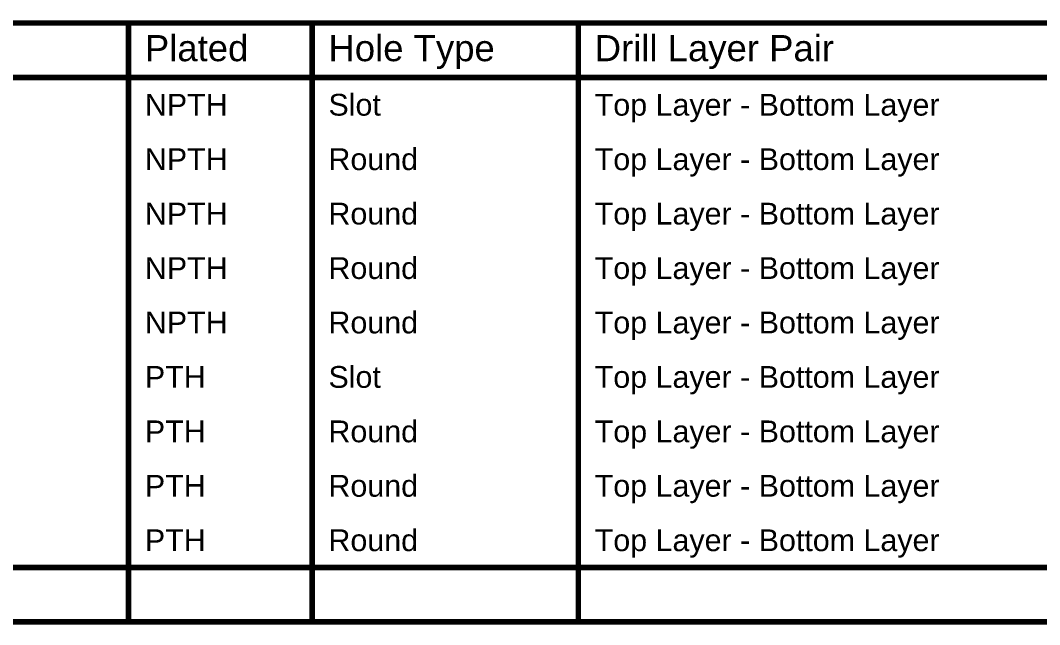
# Model space of a CAD drawing. Header units: inches. Extents: x -22 to 5433, y -13 to 5447.
# Drawn here: x 142.1 to 213.4, y 32.5 to 74.8 of the extents above; entities that cross this region are included whole.
import ezdxf

# ---------------------------------------------------------------- set-up
doc = ezdxf.new("R2010")
doc.units = ezdxf.units.IN
doc.layers.add('Drill Drawing', color=1, linetype='Continuous')
doc.styles.add('Arial', font='', dxfattribs={"height": 0.2})
doc.styles.get('Arial').set_extended_font_data('Arial')

msp = doc.modelspace()

# ---------------------------------------------------------------- linework, layer by layer
at = {"layer": 'Drill Drawing'}
for points in [[(91.199, 74.624, 0.381, 0.381, 0), (434.815, 74.624, 0.381, 0.381, 0)], [(149.628, 32.714, 0.381, 0.381, 0), (149.628, 74.624, 0.381, 0.381, 0)], [(162.478, 32.714, 0.381, 0.381, 0), (162.478, 74.624, 0.381, 0.381, 0)], [(181.116, 32.714, 0.381, 0.381, 0), (181.116, 74.624, 0.381, 0.381, 0)], [(91.199, 70.814, 0.381, 0.381, 0), (434.815, 70.814, 0.381, 0.381, 0)], [(91.199, 36.524, 0.381, 0.381, 0), (434.815, 36.524, 0.381, 0.381, 0)], [(91.199, 32.714, 0.381, 0.381, 0), (434.815, 32.714, 0.381, 0.381, 0)]]:
    msp.add_lwpolyline(points, format="xyseb", dxfattribs=at)
for points in [[(149.533, 74.624, 0.191, 0.191, 1), (149.724, 74.624, 0.191, 0.191, 1)], [(162.382, 74.624, 0.191, 0.191, 1), (162.573, 74.624, 0.191, 0.191, 1)], [(181.021, 74.624, 0.191, 0.191, 1), (181.211, 74.624, 0.191, 0.191, 1)], [(149.533, 32.714, 0.191, 0.191, 1), (149.724, 32.714, 0.191, 0.191, 1)], [(162.382, 32.714, 0.191, 0.191, 1), (162.573, 32.714, 0.191, 0.191, 1)], [(181.021, 32.714, 0.191, 0.191, 1), (181.211, 32.714, 0.191, 0.191, 1)]]:
    msp.add_lwpolyline(points, format="xyseb", close=True, dxfattribs=at)

# ---------------------------------------------------------------- texts
at = {"layer": 'Drill Drawing', "style": 'Arial'}
for s, height, p in [('Plated', 1.8288, (150.771, 71.957)), ('Hole Type', 1.8288, (163.621, 71.957)), ('Drill Layer Pair', 1.8288, (182.259, 71.957)), ('NPTH', 1.524, (150.771, 68.147)), ('Slot', 1.524, (163.621, 68.147)), ('Top Layer - Bottom Layer', 1.524, (182.259, 68.147)), ('NPTH', 1.524, (150.771, 64.337)), ('Round', 1.524, (163.621, 64.337)), ('Top Layer - Bottom Layer', 1.524, (182.259, 64.337)), ('Round', 1.524, (163.621, 60.527)), ('NPTH', 1.524, (150.771, 60.527)), ('Top Layer - Bottom Layer', 1.524, (182.259, 60.527)), ('NPTH', 1.524, (150.771, 56.717)), ('Round', 1.524, (163.621, 56.717)), ('Top Layer - Bottom Layer', 1.524, (182.259, 56.717)), ('NPTH', 1.524, (150.771, 52.907)), ('Round', 1.524, (163.621, 52.907)), ('Top Layer - Bottom Layer', 1.524, (182.259, 52.907)), ('Slot', 1.524, (163.621, 49.097)), ('PTH', 1.524, (150.771, 49.097)), ('Top Layer - Bottom Layer', 1.524, (182.259, 49.097)), ('PTH', 1.524, (150.771, 45.287)), ('Round', 1.524, (163.621, 45.287)), ('Top Layer - Bottom Layer', 1.524, (182.259, 45.287)), ('PTH', 1.524, (150.771, 41.477)), ('Round', 1.524, (163.621, 41.477)), ('Top Layer - Bottom Layer', 1.524, (182.259, 41.477)), ('Round', 1.524, (163.621, 37.667)), ('PTH', 1.524, (150.771, 37.667)), ('Top Layer - Bottom Layer', 1.524, (182.259, 37.667))]:
    msp.add_text(s, height=height, dxfattribs=at).set_placement(p)

doc.saveas('drawing.dxf')
